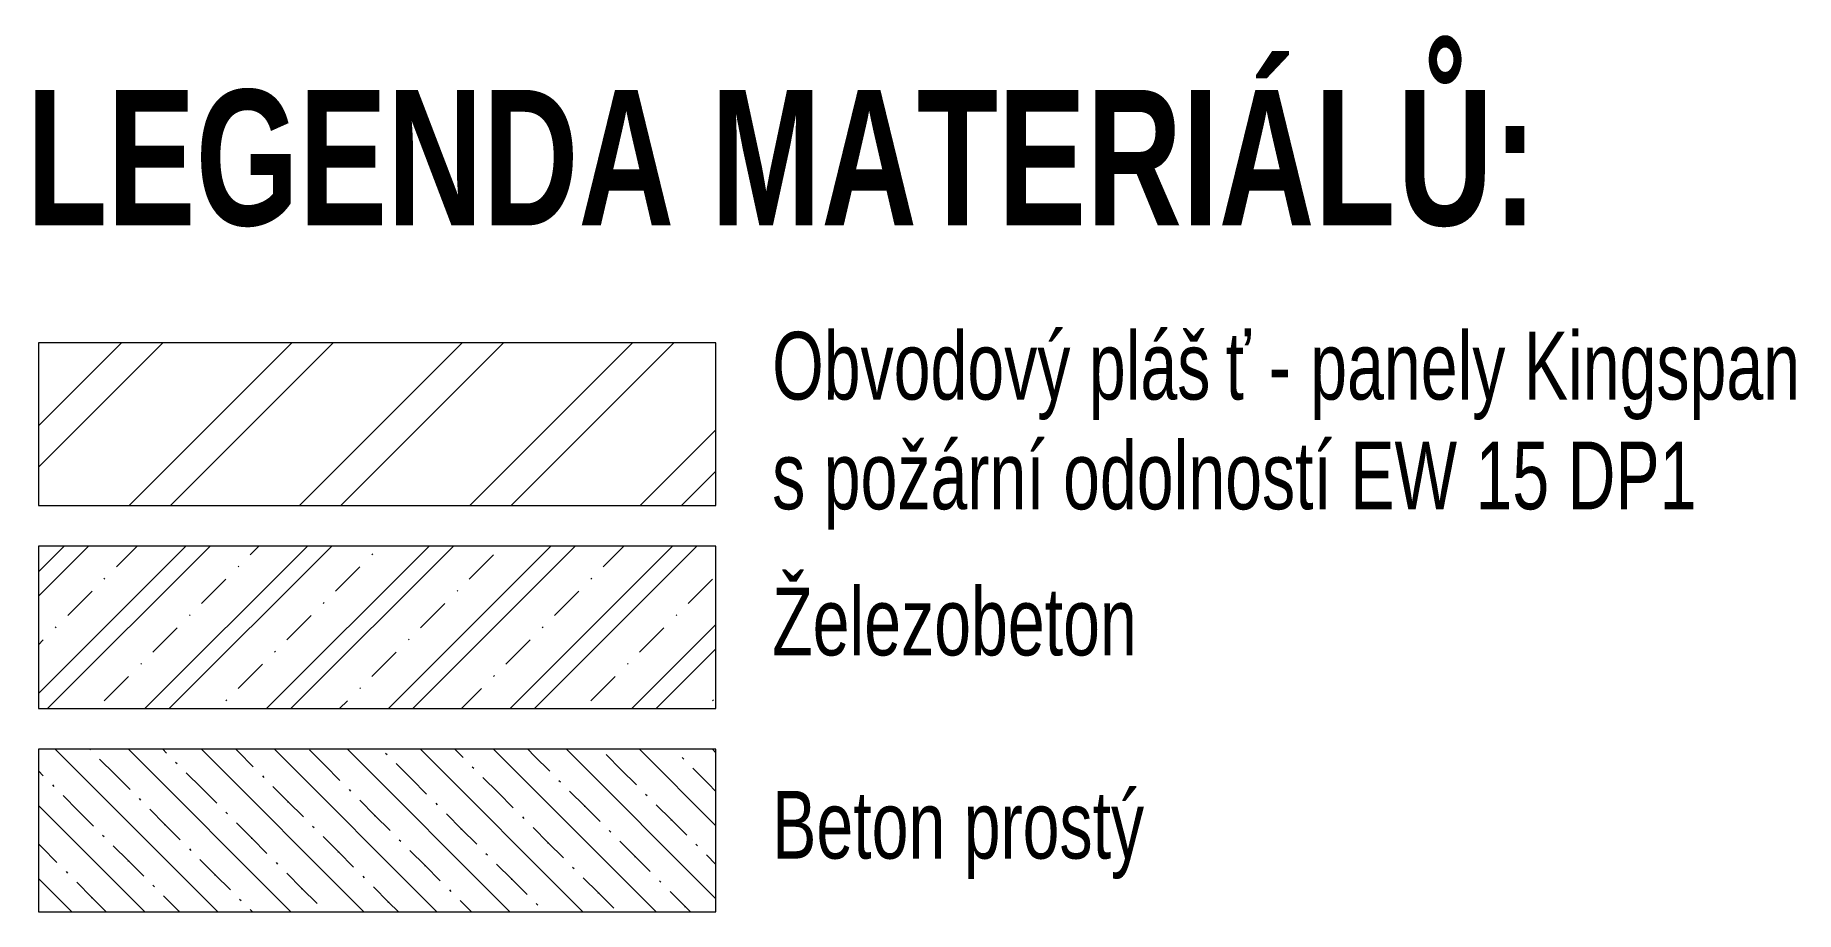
# Model space of a CAD drawing. Header units: millimetres. Extents: x 2179 to 44859, y 3478 to 159868.
# Drawn here: x 2179 to 4778, y 3478 to 4772 of the extents above.
import ezdxf

# ---------------------------------------------------------------- set-up
doc = ezdxf.new("R2010")
doc.units = ezdxf.units.MM
for name, color, linetype, lineweight in [('A-DETL-THIN', 7, 'Continuous', 18), ('G-ANNO-TEXT-1', 7, 'Continuous', 25), ('Vlastní 1_A-DETL-GENF', 7, 'Continuous', 18)]:
    doc.layers.add(name, color=color, linetype=linetype, lineweight=lineweight)
doc.layers.add('Vlastní 1_A-DETL-GENF-1', color=9, linetype='Continuous', lineweight=18, true_color=0x808080)
doc.styles.add('Arial', font='arial.ttf', dxfattribs={"width": 0.7, "height": 100})
doc.styles.add('Arial_B', font='arialbd.ttf', dxfattribs={"width": 0.7, "height": 200})

msp = doc.modelspace()

# ---------------------------------------------------------------- hatches: boundary and pattern name
at = {"layer": 'Vlastní 1_A-DETL-GENF'}
h = msp.add_hatch(dxfattribs=at)
h.set_pattern_fill('FP_2', color=256, style=0, pattern_type=2)
h.set_pattern_definition([(45, (0, 0), (-89.8026, 89.8026), []), (45, (35.92, 0), (-89.8026, 89.8026), []), (45, (107.76, 0), (-53.8815, 125.7236), [50.8, -25.4, 1.676, -23.724])])
h.paths.add_polyline_path([(2184, 3778.1), (3184, 3778.1), (3184, 4018.1), (2184, 4018.1)])
h = msp.add_hatch(dxfattribs=at)
h.set_pattern_fill('FP_3', color=256, style=0, pattern_type=2)
h.set_pattern_definition([(315, (0, 0), (53.8815, 53.8815), []), (315, (0, 50.8), (53.8815, 53.8815), [31.75, -19.05, 3.175, -19.05, -31.75]), (315, (0, 50.8), (53.8815, 53.8815), [-73.025, 31.75, 0])])
h.paths.add_polyline_path([(2184, 3478.1), (3184, 3478.1), (3184, 3718.1), (2184, 3718.1)])
at = {"layer": 'Vlastní 1_A-DETL-GENF-1'}
h = msp.add_hatch(dxfattribs=at)
h.set_pattern_fill('FP_1', color=256, style=0, pattern_type=2)
h.set_pattern_definition([(45, (0, 0), (-125.7236, 125.7236), []), (45, (0, 190.5), (-125.7236, 125.7236), [])])
h.paths.add_polyline_path([(2184, 4078.1), (3184, 4078.1), (3184, 4318.1), (2184, 4318.1)])

# ---------------------------------------------------------------- linework, layer by layer
at = {"layer": 'A-DETL-THIN'}
for p, q in [((3184, 4318.1), (2184, 4318.1)), ((2184, 4318.1), (2184, 4078.1)), ((3184, 4078.1), (3184, 4318.1)), ((2184, 4078.1), (3184, 4078.1)), ((3184, 4018.1), (2184, 4018.1)), ((2184, 4018.1), (2184, 3778.1)), ((3184, 3778.1), (3184, 4018.1)), ((2184, 3778.1), (3184, 3778.1)), ((3184, 3718.1), (2184, 3718.1)), ((2184, 3718.1), (2184, 3478.1)), ((3184, 3478.1), (3184, 3718.1)), ((2184, 3478.1), (3184, 3478.1))]:
    msp.add_line(p, q, dxfattribs=at)

# ---------------------------------------------------------------- texts
at = {"layer": 'G-ANNO-TEXT-1', "attachment_point": 1}
for s, insert, char_height, width, style in [('Ů:', (4189.6, 4691.6), 200, 249.726, 'Arial_B'), ('LEGENDA MATERIÁL', (2166.2, 4691.6), 200, 2452.362, 'Arial_B'), ('Obvodový pláš', (3267, 4334.4), 100, 810.907, 'Arial'), ('ť - ', (3936.1, 4334.4), 100, 151.519, 'Arial'), ('panely Kingspan ', (4061.1, 4334.4), 100, 931.561, 'Arial'), ('s požární odolností EW 15 DP1', (3267, 4172.4), 100, 1694.767, 'Arial'), ('Železobeton ', (3267, 3956.7), 100, 698.671, 'Arial'), ('Beton prostý', (3267, 3656.7), 100, 681.835, 'Arial')]:
    msp.add_mtext(s, dxfattribs=dict(at, insert=insert, char_height=char_height, width=width, style=style))

doc.saveas('drawing.dxf')
